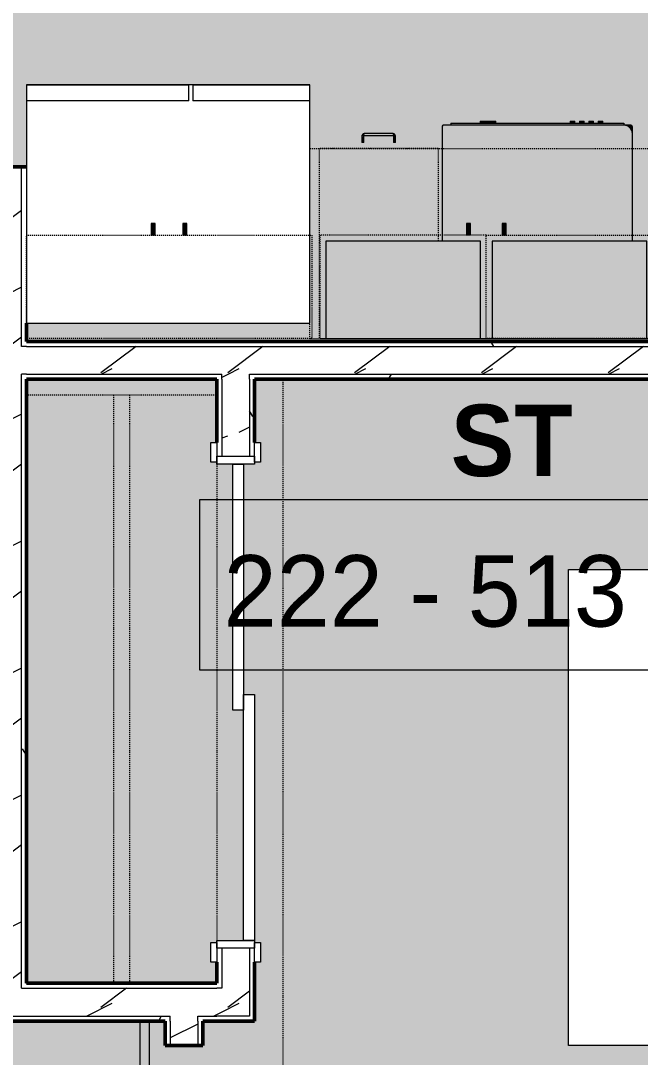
# Model space of a CAD drawing. Header units: inches. Extents: x -4218 to -1814, y 9706 to 12426.
# Drawn here: x -2665.7 to -2587.6, y 10561.3 to 10692 of the extents above; entities that cross this region are included whole.
import ezdxf

# ---------------------------------------------------------------- set-up
doc = ezdxf.new("R2010")
doc.units = ezdxf.units.IN
doc.header["$MEASUREMENT"] = 0
doc.linetypes.add('Dash', pattern=[0.25, 0.125, -0.125])
for name, color, linetype, lineweight in [('0-1', 7, 'Continuous', 5), ('0-2', 10, 'Continuous', 13), ('A-AREA-IDEN', 2, 'Continuous', 9), ('A-AREA-PATT-3', 7, 'Continuous', 9), ('A-DOOR-1', 7, 'Continuous', 9), ('A-DOOR-2', 50, 'Continuous', 20), ('A-DOOR-3', 135, 'Continuous', 13), ('A-DOOR-4', 10, 'Continuous', 13), ('A-DOOR-5', 250, 'Continuous', 50), ('A-DOOR-FRAM-1', 50, 'Continuous', 20), ('A-WALL-2', 250, 'Continuous', 50), ('A-WALL-3', 10, 'Continuous', 13), ('A-WALL-PATT-1', 7, 'Continuous', 9), ('A-WALL-PATT-2', 55, 'Continuous', 9), ('I-FURN-1', 7, 'Continuous', 9), ('I-FURN-HDLN-1', 7, 'Dash', 9), ('Q-CASE', 31, 'Continuous', 9), ('Q-CASE-1', 9, 'Continuous', 9), ('Q-CASE-3', 7, 'Continuous', 9), ('Q-CASE-4', 7, 'Dash', 9), ('Q-CASE-HDLN-1', 7, 'Dash', 9), ('Q-CASE-HDLN-2', 31, 'Continuous', 9), ('Q-SPCQ-1', 7, 'Continuous', 9), ('Q-SPCQ-2', 55, 'Continuous', 9)]:
    doc.layers.add(name, color=color, linetype=linetype, lineweight=lineweight)
doc.styles.add('Century Gothic', font='ufonts.com_century-gothic.ttf', dxfattribs={"height": 9})
doc.styles.add('Century Gothic_B', font='GOTHICB.TTF', dxfattribs={"height": 9})
pattern_1 = [(0, (0, 0), (30.72, 7.68), [1.267, -21.773, 1.267, -21.773, -122.88]), (0, (0, 0), (30.72, 7.68), [-46.08, 1.267, -44.813, 1.267, -21.773, -53.76]), (0, (0, 0), (30.72, 7.68), [-115.2, 1.267, -14.093, 1.267, -37.133]), (120, (11.52, 3.84), (-22.011075, 22.7643004), [1.267, -21.773, 1.267, -21.773, -122.88]), (120, (11.52, 3.84), (-22.011075, 22.7643004), [-46.08, 1.267, -44.813, 1.267, -21.773, -53.76]), (120, (11.52, 3.84), (-22.011075, 22.7643004), [-115.2, 1.267, -14.093, 1.267, -37.133]), (240, (15.36, 19.2), (-8.708925, -30.4443004), [1.267, -21.773, 1.267, -21.773, -122.88]), (240, (15.36, 19.2), (-8.708925, -30.4443004), [-46.08, 1.267, -44.813, 1.267, -21.773, -53.76]), (240, (15.36, 19.2), (-8.708925, -30.4443004), [-115.2, 1.267, -14.093, 1.267, -37.133])]
pattern_2 = [(216.87, (6.397, 15.994), (47.9809429, 31.9870857), [7.997, -71.971]), (206.565, (15.994, 11.196), (-15.993714, -15.9941327), [17.881, -17.881]), (198.435, (15.994, 3.199), (-31.9867405, -15.9938803), [10.115, -40.461])]

# ---------------------------------------------------------------- blocks, each defined once
blk = doc.blocks.new('FOLDING_SLIDING CLOSET - 60_ x 80_-1494136-FLOOR PLAN - 2ND FLOOR')
at = {"layer": 'A-DOOR-1'}
for p, q in [((-32.75, 3.25), (-30.25, 3.25)), ((-32.75, 2.5), (-32.75, 3.25)), ((-30.25, 3.25), (-30.25, 2.5)), ((30.25, 3.25), (32.75, 3.25)), ((30.25, 2.5), (30.25, 3.25)), ((32.75, 3.25), (32.75, 2.5)), ((-30.25, 2.5), (-32.75, 2.5)), ((32.75, 2.5), (30.25, 2.5)), ((-32.75, -2.25), (-30.25, -2.25)), ((-32.75, -3), (-32.75, -2.25)), ((-30.25, -2.25), (-30.25, -3)), ((30.25, -2.25), (32.75, -2.25)), ((30.25, -3), (30.25, -2.25)), ((32.75, -2.25), (32.75, -3)), ((-30.25, -3), (-32.75, -3)), ((32.75, -3), (30.25, -3))]:
    blk.add_line(p, q, dxfattribs=at)
at = {"layer": 'A-DOOR-2'}
for p, q in [((-1, 0.5), (30, 0.5)), ((-1, -0.88), (-1, 0.5)), ((30, 0.5), (30, -0.88)), ((-30, -0.88), (1, -0.88)), ((-30, -2.25), (-30, -0.88)), ((30, -0.88), (-1, -0.88)), ((1, -0.88), (1, -2.25)), ((1, -2.25), (-30, -2.25))]:
    blk.add_line(p, q, dxfattribs=at)
at = {"layer": 'A-DOOR-FRAM-1'}
for p, q in [((-31, 2.5), (-30, 2.5)), ((-31, -2.25), (-31, 2.5)), ((-30, 2.5), (-30, -2.25)), ((30, 2.5), (31, 2.5)), ((30, -2.25), (30, 2.5)), ((31, 2.5), (31, -2.25)), ((-30, -2.25), (-31, -2.25)), ((31, -2.25), (30, -2.25))]:
    blk.add_line(p, q, dxfattribs=at)
blk = doc.blocks.new('Refrigerator_-_Side-by-Side_6047 - 36_ X 30_-345559-FLOOR PLAN - 2ND FLOOR')
at = {"layer": 'Q-SPCQ-1'}
for p, q in [((17.87, 14.42), (-17.88, 14.42)), ((-17.88, 14.42), (-17.88, -15.58)), ((17.87, -15.58), (17.87, 14.42)), ((-17.88, -13.58), (-3.13, -13.58)), ((-17.88, -13.58), (-17.88, -15.58)), ((-3.13, -15.58), (-3.13, -13.58)), ((-2.63, -13.58), (17.87, -13.58)), ((-2.63, -13.58), (-2.63, -15.58)), ((17.87, -15.58), (17.87, -13.58)), ((-17.88, -15.58), (17.87, -15.58)), ((-3.13, -15.58), (-17.88, -15.58)), ((17.87, -15.58), (-2.63, -15.58))]:
    blk.add_line(p, q, dxfattribs=at)
blk = doc.blocks.new('OD_CW_Countertop - OD_CW_Countertop-V70-FLOOR PLAN - 2ND FLOOR')
at = {"layer": 'Q-CASE-HDLN-1'}
for p, q in [((0.74, 0), (99.78, 0)), ((0.74, -24), (0.74, -22)), ((113.84, -24), (0.74, -24))]:
    blk.add_line(p, q, dxfattribs=at)
blk = doc.blocks.new('Dishwasher_15404 - 34_ counter-V71-FLOOR PLAN - 2ND FLOOR')
at = {"layer": 'Q-SPCQ-2'}
h = blk.add_hatch(color=256, dxfattribs=at)
h.paths.add_polyline_path([(26.87, -22.93), (26.87, -0.15), (26.68, 0), (12.25, 0), (12.25, -4.83), (0, -4.83), (0, -6.33), (12.25, -6.33), (12.25, -24), (26.08, -23.96), (26.34, -23.86), (26.56, -23.69), (26.73, -23.46), (26.84, -23.21)], flags=0)
h.paths.add_polyline_path([(14.5, -3.09), (14.5, -3.58), (13, -3.58), (13, -3.09), (14, -3.09)], flags=0)
h.paths.add_polyline_path([(14.5, -7.58), (14.5, -8.07), (13, -8.07), (13, -7.58), (14, -7.58)], flags=0)
for points in [[(27.12, -22.26), (27.12, -1.09), (26.87, -1.09), (26.87, -22.91), (27.12, -22.91)], [(27.37, -5.32), (27.37, -4.82), (27.12, -4.86), (27.12, -5.81), (27.37, -5.81), (27.37, -5.38)], [(27.37, -6.06), (27.37, -5.81), (27.12, -5.81), (27.12, -6.79), (27.37, -6.76), (27.37, -6.3)], [(27.37, -16.74), (27.37, -16.15), (27.12, -16.15), (27.12, -16.74)], [(27.37, -17.92), (27.37, -17.33), (27.12, -17.33), (27.12, -17.92)], [(27.37, -18.51), (27.12, -18.51), (27.12, -19.1), (27.37, -19.1)], [(27.37, -19.69), (27.12, -19.69), (27.12, -20.28), (27.37, -20.28)], [(26.87, -23.46), (26.84, -23.21), (26.68, -23.53), (26.56, -23.69), (26.3, -23.87), (26.08, -23.96), (25.8, -24), (26.68, -24), (26.82, -23.94), (26.87, -23.71), (26.87, -23.69)]]:
    blk.add_hatch(color=256, dxfattribs=at).paths.add_polyline_path(points, flags=0)
at = {"layer": 'Q-SPCQ-1'}
for p, q in [((26.68, 0), (12.25, 0)), ((26.87, -22.93), (26.87, -0.2)), ((27.12, -1.09), (26.87, -1.09)), ((27.12, -1.09), (27.12, -22.91)), ((0, -4.83), (0, -6.33)), ((27.37, -4.82), (27.12, -4.82)), ((27.37, -4.82), (27.37, -5.81)), ((27.37, -5.81), (27.37, -6.79)), ((27.12, -6.79), (27.37, -6.79)), ((27.37, -16.15), (27.12, -16.15)), ((27.12, -16.74), (27.37, -16.74)), ((27.37, -16.15), (27.37, -16.74)), ((27.37, -17.33), (27.12, -17.33)), ((27.12, -17.92), (27.37, -17.92)), ((27.37, -17.33), (27.37, -17.92)), ((27.37, -18.51), (27.12, -18.51)), ((27.12, -19.1), (27.37, -19.1)), ((27.37, -18.51), (27.37, -19.1)), ((27.37, -19.69), (27.12, -19.69)), ((27.12, -20.28), (27.37, -20.28)), ((27.37, -19.69), (27.37, -20.28)), ((27.12, -22.91), (26.87, -22.91)), ((26.87, -23.8), (26.87, -22.93)), ((12.25, -24), (25.8, -24)), ((25.8, -24), (26.68, -24))]:
    blk.add_line(p, q, dxfattribs=at)
for centre, radius, start, end in [((26.68, -0.2), 0.197, 360, 90), ((26.68, -0.2), 0.197, 15, 90), ((25.8, -22.93), 1.07, 270, 0), ((26.68, -23.8), 0.197, 270, 0)]:
    blk.add_arc(centre, radius, start, end, dxfattribs=at)
blk = doc.blocks.new('Interior_barn_door_18732 - Interior_barn_door_18732-2490867-FLOOR PLAN - 2ND FLOOR')
at = {"layer": 'A-DOOR-3'}
for points in [[(-58.5, 5.82), (-58.5, 6), (-60, 6), (-60, 5.67), (-58.5, 5.67)], [(21, 5.55), (21, 5.57), (-60, 5.55), (-60, 4.95), (21, 4.95), (21, 5.49)], [(-22.23, 5.67), (-22.27, 6), (-23.73, 6), (-23.73, 5.67), (-22.27, 5.67)], [(21, 4.32), (21, 4.95), (-60, 4.95), (-60, 4.32), (17.94, 4.32)], [(-26, 4.32), (-52, 4.32), (-52, 4.07), (-26, 4.07)]]:
    blk.add_hatch(color=256, dxfattribs=at).paths.add_polyline_path(points, flags=0)
h = blk.add_hatch(color=256, dxfattribs=at)
h.paths.add_polyline_path([(-21, 4.32), (-26, 4.32), (-26, 4.07), (-21, 4.07)], flags=0)
h.paths.add_polyline_path([(-21, 5.57), (-21, 5.82), (-22.23, 5.82), (-22.27, 5.67), (-23.73, 5.71), (-23.73, 5.82), (-57, 5.82), (-57, 5.57), (-21.94, 5.57)], flags=0)
h.paths.add_polyline_path([(-52, 4.32), (-57, 4.32), (-57, 4.07), (-52, 4.07)], flags=0)
at = {"layer": 'A-DOOR-4'}
for p, q in [((-60, 6), (-58.5, 6)), ((-60, 6), (-60, 5.67)), ((-60, 5.67), (-58.5, 5.67)), ((21, 5.57), (-60, 5.57)), ((-60, 4.95), (-60, 5.57)), ((-58.5, 5.67), (-58.5, 6)), ((-23.73, 6), (-22.23, 6)), ((-23.73, 5.67), (-23.73, 6)), ((-23.73, 5.67), (-22.23, 5.67)), ((-22.23, 6), (-22.23, 5.67)), ((21, 5.57), (21, 4.95)), ((-60, 4.32), (-60, 4.95)), ((-60, 4.32), (21, 4.32)), ((-52, 4.07), (-26, 4.07)), ((21, 4.95), (21, 4.32))]:
    blk.add_line(p, q, dxfattribs=at)
at = {"layer": 'A-DOOR-5'}
for p, q in [((-57, 5.82), (-23.73, 5.82)), ((-57, 5.57), (-57, 5.82)), ((-22.23, 5.82), (-21, 5.82)), ((-21, 5.82), (-21, 5.57)), ((-57, 4.07), (-57, 4.32)), ((-52, 4.07), (-57, 4.07)), ((-52, 4.33), (-52, 4.07)), ((-26, 4.07), (-26, 4.32)), ((-21, 4.07), (-26, 4.07)), ((-21, 4.32), (-21, 4.07))]:
    blk.add_line(p, q, dxfattribs=at)
blk = doc.blocks.new('OD_CW_Closet - OD_CW_Closet-2472542-FLOOR PLAN - 2ND FLOOR')
at = {"layer": 'Q-CASE-HDLN-1'}
for p, q in [((0.74, -24), (0.74, 0)), ((0.74, 0), (6.74, 0)), ((9.24, 0), (69.74, 0)), ((72.24, 0), (74.9, 0)), ((74.9, 0), (74.9, -24)), ((0.74, -11), (74.9, -11)), ((0.74, -13), (74.9, -13)), ((74.9, -24), (0.74, -24))]:
    blk.add_line(p, q, dxfattribs=at)
blk = doc.blocks.new('Bed-Standard - Queen 60_ x 79_-1433484-FLOOR PLAN - 2ND FLOOR')
at = {"layer": 'I-FURN-1'}
for p, q in [((-19.31, 41.3), (40.69, 41.3)), ((-19.31, -37.7), (-19.31, 41.3)), ((40.69, 41.3), (40.69, -37.7)), ((40.69, -23.7), (-19.31, -17.13)), ((-16.31, -23.7), (37.69, -23.7)), ((-16.31, -35.7), (-16.31, -23.7)), ((37.69, -35.7), (37.69, -23.7)), ((-16.31, -35.7), (37.69, -35.7)), ((40.69, -37.7), (-19.31, -37.7))]:
    blk.add_line(p, q, dxfattribs=at)
at = {"layer": 'I-FURN-HDLN-1'}
for p, q in [((-55.31, 77.3), (64.69, 77.3)), ((-55.31, 46.9), (-55.31, 77.3))]:
    blk.add_line(p, q, dxfattribs=at)
blk = doc.blocks.new('Drawer_Base_Cabinet_3_drawer_12205 - 15_-V77-FLOOR PLAN - 2ND FLOOR')
at = {"layer": 'Q-CASE'}
for points in [[(-1.32, 25.5), (-1.38, 25.5), (-1.35, 24.75), (-1.14, 24.75), (-1.17, 25.5), (-1.29, 25.5)], [(-1.01, 25.81), (-1.29, 25.72), (-1.29, 25.5), (-1.23, 25.53), (-1.01, 25.75), (-1.01, 25.78)], [(2.14, 25.87), (-1.01, 25.84), (-1.01, 25.62), (2.49, 25.66), (2.49, 25.87), (2.43, 25.87)], [(2.49, 25.81), (2.52, 25.72), (2.74, 25.5), (2.8, 25.5), (2.74, 25.77), (2.65, 25.78)], [(2.8, 25.5), (2.62, 25.5), (2.65, 24.75), (2.86, 24.75), (2.83, 25.5)]]:
    blk.add_hatch(color=256, dxfattribs=at).paths.add_polyline_path(points, flags=0)
at = {"layer": 'Q-CASE-HDLN-1'}
for p, q in [((8.24, 24), (-6.76, 24)), ((-6.76, 24), (-6.76, 0)), ((8.24, 24), (8.24, 12.31)), ((8.24, 0), (-6.76, 0)), ((8.24, 0.06), (8.24, 0))]:
    blk.add_line(p, q, dxfattribs=at)
at = {"layer": 'Q-CASE-HDLN-2'}
for p, q in [((-1.39, 25.5), (-1.39, 24.75)), ((-1.39, 25.5), (-1.39, 24.75)), ((-1.39, 25.5), (-1.39, 24.75)), ((-1.14, 24.75), (-1.14, 25.5)), ((-1.14, 24.75), (-1.14, 25.5)), ((-1.14, 24.75), (-1.14, 25.5)), ((2.49, 25.87), (-1.01, 25.87)), ((-1.01, 25.62), (2.49, 25.62)), ((2.61, 25.5), (2.61, 24.75)), ((2.61, 25.5), (2.61, 24.75)), ((2.61, 25.5), (2.61, 24.75)), ((2.86, 24.75), (2.86, 25.5)), ((2.86, 24.75), (2.86, 25.5)), ((2.86, 24.75), (2.86, 25.5)), ((-1.39, 24.75), (-1.38, 24.75)), ((-1.38, 24.75), (-1.39, 24.75)), ((-1.39, 24.75), (-1.38, 24.75)), ((-1.38, 24.75), (-1.39, 24.75)), ((-1.39, 24.75), (-1.38, 24.75)), ((-1.14, 24.75), (-1.39, 24.75)), ((-1.14, 24.75), (-1.14, 24.75)), ((-1.14, 24.75), (-1.14, 24.75)), ((-1.14, 24.75), (-1.14, 24.75)), ((-1.14, 24.75), (-1.14, 24.75)), ((-1.14, 24.75), (-1.14, 24.75)), ((2.62, 24.75), (2.61, 24.75)), ((2.61, 24.75), (2.62, 24.75)), ((2.62, 24.75), (2.61, 24.75)), ((2.61, 24.75), (2.62, 24.75)), ((2.86, 24.75), (2.61, 24.75)), ((2.61, 24.75), (2.62, 24.75)), ((2.86, 24.75), (2.86, 24.75)), ((2.86, 24.75), (2.86, 24.75)), ((2.86, 24.75), (2.86, 24.75)), ((2.86, 24.75), (2.86, 24.75)), ((2.86, 24.75), (2.86, 24.75))]:
    blk.add_line(p, q, dxfattribs=at)
at = {"layer": 'Q-CASE-HDLN-2', "flags": 128}
for points in [[(-1.01, 25.87), (-1.03, 25.87), (-1.04, 25.87), (-1.06, 25.87), (-1.07, 25.87), (-1.09, 25.87), (-1.1, 25.86), (-1.12, 25.86), (-1.13, 25.86), (-1.14, 25.85), (-1.16, 25.85), (-1.17, 25.84), (-1.19, 25.83), (-1.2, 25.83), (-1.21, 25.82), (-1.22, 25.81), (-1.24, 25.8), (-1.25, 25.79), (-1.26, 25.78), (-1.27, 25.77), (-1.28, 25.76), (-1.29, 25.75), (-1.3, 25.74), (-1.31, 25.73), (-1.32, 25.72), (-1.33, 25.7), (-1.34, 25.69), (-1.34, 25.68), (-1.35, 25.66), (-1.36, 25.65), (-1.36, 25.64), (-1.37, 25.62), (-1.37, 25.61), (-1.38, 25.59), (-1.38, 25.58), (-1.38, 25.56), (-1.38, 25.55), (-1.39, 25.53), (-1.39, 25.52), (-1.39, 25.5), (-1.39, 25.5)], [(-1.29, 25.75), (-1.3, 25.74), (-1.31, 25.73), (-1.32, 25.72), (-1.33, 25.7), (-1.34, 25.69), (-1.34, 25.68), (-1.35, 25.66), (-1.36, 25.65), (-1.36, 25.64), (-1.37, 25.62), (-1.37, 25.61), (-1.38, 25.59), (-1.38, 25.58), (-1.38, 25.56), (-1.38, 25.55), (-1.39, 25.53), (-1.39, 25.52), (-1.39, 25.5), (-1.39, 25.5)], [(-1.29, 25.75), (-1.3, 25.74), (-1.31, 25.73), (-1.32, 25.72), (-1.33, 25.7), (-1.34, 25.69), (-1.34, 25.68), (-1.35, 25.66), (-1.36, 25.65), (-1.36, 25.64), (-1.37, 25.62), (-1.37, 25.61), (-1.38, 25.59), (-1.38, 25.58), (-1.38, 25.56), (-1.38, 25.55), (-1.39, 25.53), (-1.39, 25.52), (-1.39, 25.5), (-1.39, 25.5)], [(-1.01, 25.87), (-1.03, 25.87), (-1.04, 25.87), (-1.06, 25.87), (-1.07, 25.87), (-1.09, 25.87), (-1.1, 25.86), (-1.12, 25.86), (-1.13, 25.86), (-1.14, 25.85), (-1.16, 25.85), (-1.17, 25.84), (-1.19, 25.83), (-1.2, 25.83), (-1.21, 25.82), (-1.22, 25.81), (-1.24, 25.8), (-1.25, 25.79), (-1.26, 25.78), (-1.27, 25.77)], [(-1.01, 25.87), (-1.03, 25.87), (-1.04, 25.87), (-1.06, 25.87), (-1.07, 25.87), (-1.09, 25.87), (-1.1, 25.86), (-1.12, 25.86), (-1.13, 25.86), (-1.14, 25.85), (-1.16, 25.85), (-1.17, 25.84), (-1.19, 25.83), (-1.2, 25.83), (-1.21, 25.82), (-1.22, 25.81), (-1.24, 25.8), (-1.25, 25.79), (-1.26, 25.78), (-1.27, 25.77)], [(-1.14, 25.5), (-1.14, 25.5), (-1.14, 25.51), (-1.14, 25.51), (-1.14, 25.52), (-1.13, 25.52), (-1.13, 25.53), (-1.13, 25.53), (-1.13, 25.54), (-1.13, 25.54), (-1.13, 25.55), (-1.13, 25.55), (-1.12, 25.56), (-1.12, 25.56), (-1.12, 25.57), (-1.12, 25.57), (-1.11, 25.57), (-1.11, 25.58), (-1.11, 25.58), (-1.1, 25.59), (-1.1, 25.59), (-1.1, 25.59), (-1.09, 25.6), (-1.09, 25.6), (-1.08, 25.6), (-1.08, 25.61), (-1.08, 25.61), (-1.07, 25.61), (-1.07, 25.61), (-1.06, 25.61), (-1.06, 25.62), (-1.05, 25.62), (-1.05, 25.62), (-1.04, 25.62), (-1.04, 25.62), (-1.03, 25.62), (-1.03, 25.62), (-1.02, 25.62), (-1.02, 25.62), (-1.01, 25.62)], [(-1.14, 25.5), (-1.14, 25.5), (-1.14, 25.51), (-1.14, 25.51), (-1.14, 25.52), (-1.13, 25.52), (-1.13, 25.53), (-1.13, 25.53), (-1.13, 25.54), (-1.13, 25.54), (-1.13, 25.55), (-1.13, 25.55), (-1.12, 25.56), (-1.12, 25.56), (-1.12, 25.57), (-1.12, 25.57), (-1.11, 25.57), (-1.11, 25.58), (-1.11, 25.58), (-1.1, 25.59), (-1.1, 25.59), (-1.1, 25.59), (-1.09, 25.6), (-1.09, 25.6), (-1.08, 25.6), (-1.08, 25.61), (-1.08, 25.61), (-1.07, 25.61), (-1.07, 25.61), (-1.06, 25.61), (-1.06, 25.62), (-1.05, 25.62), (-1.05, 25.62), (-1.04, 25.62), (-1.04, 25.62), (-1.03, 25.62), (-1.03, 25.62), (-1.02, 25.62), (-1.02, 25.62), (-1.01, 25.62)], [(-1.14, 25.5), (-1.14, 25.5), (-1.14, 25.51), (-1.14, 25.51), (-1.14, 25.52), (-1.13, 25.52), (-1.13, 25.53), (-1.13, 25.53), (-1.13, 25.54), (-1.13, 25.54), (-1.13, 25.55), (-1.13, 25.55), (-1.12, 25.56), (-1.12, 25.56), (-1.12, 25.57), (-1.12, 25.57), (-1.11, 25.57), (-1.11, 25.58), (-1.11, 25.58), (-1.1, 25.59), (-1.1, 25.59), (-1.1, 25.59), (-1.09, 25.6), (-1.09, 25.6), (-1.08, 25.6), (-1.08, 25.61), (-1.08, 25.61), (-1.07, 25.61), (-1.07, 25.61), (-1.06, 25.61), (-1.06, 25.62), (-1.05, 25.62), (-1.05, 25.62), (-1.04, 25.62), (-1.04, 25.62), (-1.03, 25.62), (-1.03, 25.62), (-1.02, 25.62), (-1.02, 25.62), (-1.01, 25.62), (-1.01, 25.62)], [(2.74, 25.78), (2.73, 25.79), (2.71, 25.8), (2.7, 25.81), (2.69, 25.82), (2.68, 25.82), (2.66, 25.83), (2.65, 25.84), (2.64, 25.84), (2.62, 25.85), (2.61, 25.85), (2.6, 25.86), (2.58, 25.86), (2.57, 25.87), (2.55, 25.87), (2.54, 25.87), (2.52, 25.87), (2.51, 25.87), (2.49, 25.87), (2.49, 25.87)], [(2.74, 25.78), (2.73, 25.79), (2.71, 25.8), (2.7, 25.81), (2.69, 25.82), (2.68, 25.82), (2.66, 25.83), (2.65, 25.84), (2.64, 25.84), (2.62, 25.85), (2.61, 25.85), (2.6, 25.86), (2.58, 25.86), (2.57, 25.87), (2.55, 25.87), (2.54, 25.87), (2.52, 25.87), (2.51, 25.87), (2.49, 25.87), (2.49, 25.87)], [(2.86, 25.5), (2.86, 25.51), (2.86, 25.53), (2.86, 25.54), (2.86, 25.56), (2.86, 25.57), (2.85, 25.59), (2.85, 25.6), (2.84, 25.62), (2.84, 25.63), (2.83, 25.65), (2.83, 25.66), (2.82, 25.67), (2.81, 25.69), (2.81, 25.7), (2.8, 25.71), (2.79, 25.72), (2.78, 25.74), (2.77, 25.75), (2.76, 25.76), (2.75, 25.77), (2.74, 25.78), (2.73, 25.79), (2.71, 25.8), (2.7, 25.81), (2.69, 25.82), (2.68, 25.82), (2.66, 25.83), (2.65, 25.84), (2.64, 25.84), (2.62, 25.85), (2.61, 25.85), (2.6, 25.86), (2.58, 25.86), (2.57, 25.87), (2.55, 25.87), (2.54, 25.87), (2.52, 25.87), (2.51, 25.87), (2.49, 25.87), (2.49, 25.87)], [(2.49, 25.62), (2.49, 25.62), (2.5, 25.62), (2.5, 25.62), (2.51, 25.62), (2.51, 25.62), (2.52, 25.62), (2.52, 25.62), (2.53, 25.62), (2.53, 25.62), (2.54, 25.62), (2.54, 25.61), (2.55, 25.61), (2.55, 25.61), (2.55, 25.61), (2.56, 25.6), (2.56, 25.6), (2.57, 25.6), (2.57, 25.59), (2.57, 25.59), (2.58, 25.59), (2.58, 25.58), (2.58, 25.58), (2.59, 25.58), (2.59, 25.57), (2.59, 25.57), (2.6, 25.56), (2.6, 25.56), (2.6, 25.55), (2.6, 25.55), (2.6, 25.55), (2.61, 25.54), (2.61, 25.54), (2.61, 25.53), (2.61, 25.53), (2.61, 25.52), (2.61, 25.52), (2.61, 25.51), (2.61, 25.51), (2.61, 25.5), (2.61, 25.5)], [(2.49, 25.62), (2.49, 25.62), (2.5, 25.62), (2.5, 25.62), (2.51, 25.62), (2.51, 25.62), (2.52, 25.62), (2.52, 25.62), (2.53, 25.62), (2.53, 25.62), (2.54, 25.62), (2.54, 25.61), (2.55, 25.61), (2.55, 25.61), (2.55, 25.61), (2.56, 25.6), (2.56, 25.6), (2.57, 25.6), (2.57, 25.59), (2.57, 25.59), (2.58, 25.59), (2.58, 25.58), (2.58, 25.58), (2.59, 25.58), (2.59, 25.57), (2.59, 25.57), (2.6, 25.56), (2.6, 25.56), (2.6, 25.55), (2.6, 25.55), (2.6, 25.55), (2.61, 25.54), (2.61, 25.54), (2.61, 25.53), (2.61, 25.53), (2.61, 25.52), (2.61, 25.52), (2.61, 25.51), (2.61, 25.51), (2.61, 25.5), (2.61, 25.5)], [(2.49, 25.62), (2.49, 25.62), (2.5, 25.62), (2.5, 25.62), (2.51, 25.62), (2.51, 25.62), (2.52, 25.62), (2.52, 25.62), (2.53, 25.62), (2.53, 25.62), (2.54, 25.62), (2.54, 25.61), (2.55, 25.61), (2.55, 25.61), (2.55, 25.61), (2.56, 25.6), (2.56, 25.6), (2.57, 25.6), (2.57, 25.59), (2.57, 25.59), (2.58, 25.59), (2.58, 25.58), (2.58, 25.58), (2.59, 25.58), (2.59, 25.57), (2.59, 25.57), (2.6, 25.56), (2.6, 25.56), (2.6, 25.55), (2.6, 25.55), (2.6, 25.55), (2.61, 25.54), (2.61, 25.54), (2.61, 25.53), (2.61, 25.53), (2.61, 25.52), (2.61, 25.52), (2.61, 25.51), (2.61, 25.51), (2.61, 25.5), (2.61, 25.5)], [(2.86, 25.5), (2.86, 25.51), (2.86, 25.53), (2.86, 25.54), (2.86, 25.56), (2.86, 25.57), (2.85, 25.59), (2.85, 25.6), (2.84, 25.62), (2.84, 25.63), (2.83, 25.65), (2.83, 25.66), (2.82, 25.67), (2.81, 25.69), (2.81, 25.7), (2.8, 25.71), (2.79, 25.72), (2.78, 25.74), (2.77, 25.75), (2.76, 25.76)], [(2.86, 25.5), (2.86, 25.51), (2.86, 25.53), (2.86, 25.54), (2.86, 25.56), (2.86, 25.57), (2.85, 25.59), (2.85, 25.6), (2.84, 25.62), (2.84, 25.63), (2.83, 25.65), (2.83, 25.66), (2.82, 25.67), (2.81, 25.69), (2.81, 25.7), (2.8, 25.71), (2.79, 25.72), (2.78, 25.74), (2.77, 25.75), (2.76, 25.76)]]:
    blk.add_lwpolyline(points, dxfattribs=at)
blk = doc.blocks.new('300 Series Wall Hung Cabinet_302 - 18_ x 36_-2359323-FLOOR PLAN - 2ND FLOOR')
at = {"layer": 'Q-CASE-1'}
for points in [[(-1.76, 13.19), (-1.76, 14.69), (-2.25, 14.69), (-2.25, 13.19)], [(2.24, 13.19), (2.24, 14.69), (1.75, 14.69), (1.75, 13.19)]]:
    blk.add_hatch(color=256, dxfattribs=at).paths.add_polyline_path(points, flags=0)
at = {"layer": 'Q-CASE-3'}
for p, q in [((-1.76, 14.69), (-2.25, 14.69)), ((-2.25, 14.69), (-2.25, 13.19)), ((-1.76, 13.19), (-1.76, 14.69)), ((2.24, 14.69), (1.75, 14.69)), ((1.75, 14.69), (1.75, 13.19)), ((2.24, 13.19), (2.24, 14.69)), ((-1.76, 13.19), (-2.25, 13.19)), ((2.24, 13.19), (1.75, 13.19))]:
    blk.add_line(p, q, dxfattribs=at)
at = {"layer": 'Q-CASE-4'}
for p, q in [((-18, 0.19), (-18, 13.19)), ((-18, 13.19), (18, 13.19)), ((18, 13.19), (18, 0.19)), ((18, 0.19), (-18, 0.19))]:
    blk.add_line(p, q, dxfattribs=at)
blk = doc.blocks.new('300 Series Wall Hung Cabinet_301 - 21_-2351003-FLOOR PLAN - 2ND FLOOR')
at = {"layer": 'Q-CASE-1'}
for points in [[(-8.5, 13.19), (-8.01, 13.19), (-8.01, 14.69), (-8.5, 14.69)], [(-9.75, 0.19), (9.75, 0.19), (9.75, 12.44), (-9.75, 12.44), (-9.75, 8.39)]]:
    blk.add_hatch(color=256, dxfattribs=at).paths.add_polyline_path(points, flags=0)
at = {"layer": 'Q-CASE-3'}
for p, q in [((-8.01, 14.69), (-8.5, 14.69)), ((-8.5, 14.69), (-8.5, 13.19)), ((-8.01, 13.19), (-8.01, 14.69)), ((-8.01, 13.19), (-8.5, 13.19)), ((9.75, 12.44), (-9.75, 12.44)), ((-9.75, 12.44), (-9.75, 0.19)), ((9.75, 0.19), (9.75, 12.44)), ((-9.75, 0.19), (9.75, 0.19))]:
    blk.add_line(p, q, dxfattribs=at)
at = {"layer": 'Q-CASE-4'}
for p, q in [((-10.5, 0.19), (-10.5, 13.19)), ((-10.5, 13.19), (10.5, 13.19)), ((10.5, 13.19), (10.5, 0.19)), ((10.5, 0.19), (-10.5, 0.19))]:
    blk.add_line(p, q, dxfattribs=at)
blk = doc.blocks.new('300 Series Wall Hung Cabinet_301 - 21_-2351527-FLOOR PLAN - 2ND FLOOR')
at = {"layer": 'Q-CASE-1'}
for points in [[(9.75, -0.19), (-9.75, -0.19), (-9.75, -12.44), (9.75, -12.44), (9.75, -8.39)], [(-8.01, -13.19), (-8.5, -13.19), (-8.5, -14.69), (-8.01, -14.69)]]:
    blk.add_hatch(color=256, dxfattribs=at).paths.add_polyline_path(points, flags=0)
at = {"layer": 'Q-CASE-3'}
for p, q in [((9.75, -0.19), (-9.75, -0.19)), ((-9.75, -0.19), (-9.75, -12.44)), ((9.75, -12.44), (9.75, -0.19)), ((-9.75, -12.44), (9.75, -12.44)), ((-8.5, -13.19), (-8.01, -13.19)), ((-8.5, -13.19), (-8.5, -14.69)), ((-8.01, -14.69), (-8.01, -13.19)), ((-8.5, -14.69), (-8.01, -14.69))]:
    blk.add_line(p, q, dxfattribs=at)
at = {"layer": 'Q-CASE-4'}
for p, q in [((10.5, -0.19), (-10.5, -0.19)), ((-10.5, -0.19), (-10.5, -13.19)), ((10.5, -13.19), (10.5, -0.19)), ((-10.5, -13.19), (10.5, -13.19))]:
    blk.add_line(p, q, dxfattribs=at)
blk = doc.blocks.new('CTR - 1st Phase - Unit Layouts_rvt-1-FLOOR PLAN - 2ND FLOOR')
at = {"layer": 'A-WALL-PATT-1'}
h = blk.add_hatch(dxfattribs=at)
h.set_pattern_fill('FP_1', color=256, style=0, pattern_type=2)
h.set_pattern_definition(pattern_1)
h.paths.add_polyline_path([(-2665.6, 10570.65), (-2664.97, 10570.65), (-2664.97, 10647.42), (-2665.6, 10647.42), (-2665.6, 10590.97)], flags=0)
h.paths.add_polyline_path([(-2664.97, 10650.92), (-2664.97, 10673.56), (-2665.6, 10673.56), (-2665.6, 10650.92)], flags=0)
h = blk.add_hatch(dxfattribs=at)
h.set_pattern_fill('FP_1', color=256, style=0, pattern_type=2)
h.set_pattern_definition(pattern_1)
h.paths.add_polyline_path([(-2586.55, 10650.92), (-2516.12, 10650.92), (-2516.12, 10651.55), (-2664.97, 10651.55), (-2664.97, 10650.92), (-2586.72, 10650.92)], flags=0)
h = blk.add_hatch(dxfattribs=at)
h.set_pattern_fill('FP_1', color=256, style=0, pattern_type=2)
h.set_pattern_definition(pattern_1)
h.paths.add_polyline_path([(-2552.45, 10646.8), (-2516.12, 10646.8), (-2516.12, 10647.42), (-2636.83, 10647.42), (-2636.83, 10646.8), (-2553.55, 10646.8)], flags=0)
h.paths.add_polyline_path([(-2653.75, 10646.8), (-2640.33, 10646.8), (-2640.33, 10647.42), (-2664.97, 10647.42), (-2664.97, 10646.8)], flags=0)
h = blk.add_hatch(dxfattribs=at)
h.set_pattern_fill('FP_1', color=256, style=0, pattern_type=2)
h.set_pattern_definition(pattern_1)
h.paths.add_polyline_path([(-2636.2, 10565.9), (-2636.2, 10575.06), (-2636.83, 10575.06), (-2636.83, 10565.9)], flags=0)
h.paths.add_polyline_path([(-2636.83, 10637.06), (-2636.2, 10637.06), (-2636.2, 10646.8), (-2636.83, 10646.8), (-2636.83, 10638.81)], flags=0)
h = blk.add_hatch(dxfattribs=at)
h.set_pattern_fill('FP_1', color=256, style=0, pattern_type=2)
h.set_pattern_definition(pattern_1)
h.paths.add_polyline_path([(-2636.83, 10565.9), (-2636.87, 10566.52), (-2643.35, 10566.52), (-2643.35, 10565.9), (-2636.87, 10565.9)], flags=0)
h.paths.add_polyline_path([(-2669.1, 10565.9), (-2646.85, 10565.9), (-2646.85, 10566.52), (-2669.72, 10566.52), (-2669.72, 10565.9)], flags=0)
h = blk.add_hatch(dxfattribs=at)
h.set_pattern_fill('FP_1', color=256, style=0, pattern_type=2)
h.set_pattern_definition(pattern_1)
h.paths.add_polyline_path([(-2647.47, 10475.54), (-2646.85, 10475.54), (-2646.85, 10526.8), (-2647.47, 10526.8), (-2647.47, 10480.38)], flags=0)
h.paths.add_polyline_path([(-2646.85, 10562.8), (-2646.85, 10565.9), (-2647.47, 10565.9), (-2647.47, 10562.8)], flags=0)
at = {"layer": 'A-WALL-PATT-2'}
h = blk.add_hatch(dxfattribs=at)
h.set_pattern_fill('FP_2', color=256, style=0, pattern_type=2)
h.set_pattern_definition(pattern_2)
h.paths.add_polyline_path([(-2665.6, 10570.02), (-2665.6, 10570.02), (-2665.6, 10673.56), (-2669.1, 10673.56), (-2669.1, 10570.02)], flags=0)
h = blk.add_hatch(dxfattribs=at)
h.set_pattern_fill('FP_2', color=256, style=0, pattern_type=2)
h.set_pattern_definition(pattern_2)
h.paths.add_polyline_path([(-2586.55, 10647.42), (-2514.87, 10647.42), (-2514.87, 10650.92), (-2665.6, 10650.92), (-2665.6, 10647.42), (-2588.55, 10647.42)], flags=0)
h = blk.add_hatch(dxfattribs=at)
h.set_pattern_fill('FP_2', color=256, style=0, pattern_type=2)
h.set_pattern_definition(pattern_2)
h.paths.add_polyline_path([(-2636.83, 10566.52), (-2636.83, 10575.06), (-2640.33, 10575.06), (-2640.33, 10566.52), (-2636.87, 10566.52)], flags=0)
h.paths.add_polyline_path([(-2636.83, 10637.06), (-2636.83, 10647.42), (-2640.33, 10647.42), (-2640.33, 10637.06), (-2637.58, 10637.06)], flags=0)
h = blk.add_hatch(dxfattribs=at)
h.set_pattern_fill('FP_2', color=256, style=0, pattern_type=2)
h.set_pattern_definition(pattern_2)
h.paths.add_polyline_path([(-2640.33, 10566.52), (-2640.33, 10570.02), (-2669.1, 10570.02), (-2669.1, 10566.52), (-2640.95, 10566.52)], flags=0)
h = blk.add_hatch(dxfattribs=at)
h.set_pattern_fill('FP_2', color=256, style=0, pattern_type=2)
h.set_pattern_definition(pattern_2)
h.paths.add_polyline_path([(-2646.85, 10475.52), (-2643.35, 10475.52), (-2643.35, 10526.8), (-2646.85, 10526.8), (-2646.85, 10480.38)], flags=0)
h.paths.add_polyline_path([(-2646.85, 10562.8), (-2643.35, 10562.8), (-2643.35, 10566.52), (-2646.85, 10566.52), (-2646.85, 10565.9)], flags=0)
at = {"layer": 'A-WALL-2'}
for p, q in [((-2664.97, 10673.56), (-2669.72, 10673.56)), ((-2664.97, 10651.55), (-2664.97, 10653.86)), ((-2514.87, 10651.55), (-2664.97, 10651.55)), ((-2664.97, 10646.8), (-2640.95, 10646.8)), ((-2664.97, 10570.65), (-2664.97, 10646.8)), ((-2640.95, 10646.8), (-2640.95, 10638.81)), ((-2636.2, 10638.81), (-2636.2, 10646.8)), ((-2636.2, 10646.8), (-2514.87, 10646.8)), ((-2640.95, 10573.31), (-2640.95, 10570.65)), ((-2636.2, 10565.9), (-2636.2, 10573.31)), ((-2640.95, 10570.65), (-2664.97, 10570.65)), ((-2669.72, 10565.9), (-2647.47, 10565.9)), ((-2647.47, 10565.9), (-2647.47, 10562.8)), ((-2642.72, 10562.8), (-2642.72, 10565.9)), ((-2642.72, 10565.9), (-2640.95, 10565.9)), ((-2640.95, 10565.9), (-2636.83, 10565.9)), ((-2636.83, 10565.9), (-2636.2, 10565.9)), ((-2647.47, 10562.8), (-2642.72, 10562.8))]:
    blk.add_line(p, q, dxfattribs=at)
at = {"layer": 'A-WALL-3'}
for p, q in [((-2665.6, 10650.92), (-2665.6, 10673.56)), ((-2664.97, 10650.92), (-2665.6, 10650.92)), ((-2664.97, 10650.92), (-2514.87, 10650.92)), ((-2664.97, 10647.42), (-2665.6, 10647.42)), ((-2665.6, 10570.65), (-2665.6, 10647.42)), ((-2664.97, 10647.42), (-2640.33, 10647.42)), ((-2640.33, 10646.8), (-2640.33, 10647.42)), ((-2636.83, 10646.8), (-2636.83, 10647.42)), ((-2636.83, 10647.42), (-2514.87, 10647.42)), ((-2640.33, 10646.8), (-2640.33, 10637.06)), ((-2636.83, 10646.8), (-2636.83, 10637.06)), ((-2640.33, 10575.06), (-2640.33, 10570.02)), ((-2636.83, 10575.06), (-2636.83, 10566.52)), ((-2665.6, 10570.02), (-2665.6, 10570.65)), ((-2665.6, 10570.02), (-2640.95, 10570.02)), ((-2640.33, 10570.02), (-2640.95, 10570.02)), ((-2669.1, 10566.52), (-2646.85, 10566.52)), ((-2646.85, 10565.9), (-2646.85, 10566.52)), ((-2643.35, 10565.9), (-2643.35, 10566.52)), ((-2643.35, 10566.52), (-2640.95, 10566.52)), ((-2640.33, 10566.52), (-2640.95, 10566.52)), ((-2636.83, 10566.52), (-2640.33, 10566.52)), ((-2646.85, 10565.9), (-2646.85, 10562.8)), ((-2643.35, 10565.9), (-2643.35, 10562.8))]:
    blk.add_line(p, q, dxfattribs=at)
at = {"layer": '0-2'}
for name, p, rotation in [('Refrigerator_-_Side-by-Side_6047 - 36_ X 30_-345559-FLOOR PLAN - 2ND FLOOR', (-2647.1, 10668.28), 180), ('Dishwasher_15404 - 34_ counter-V71-FLOOR PLAN - 2ND FLOOR', (-2612.55, 10651.92), 89.99999999992382), ('300 Series Wall Hung Cabinet_301 - 21_-2351527-FLOOR PLAN - 2ND FLOOR', (-2617.47, 10651.73), 180), ('Bed-Standard - Queen 60_ x 79_-1433484-FLOOR PLAN - 2ND FLOOR', (-2555.3, 10582.11), 89.9999999999422), ('OD_CW_Closet - OD_CW_Closet-2472542-FLOOR PLAN - 2ND FLOOR', (-2640.97, 10645.54), 269.9999999999741), ('FOLDING_SLIDING CLOSET - 60_ x 80_-1494136-FLOOR PLAN - 2ND FLOOR', (-2638.45, 10606.06), 89.99999999993383), ('Interior_barn_door_18732 - Interior_barn_door_18732-2490867-FLOOR PLAN - 2ND FLOOR', (-2645.1, 10544.8), 89.99999999995511)]:
    blk.add_blockref(name, p, dxfattribs=dict(at, rotation=rotation))
for name, p in [('Drawer_Base_Cabinet_3_drawer_12205 - 15_-V77-FLOOR PLAN - 2ND FLOOR', (-2621.29, 10651.86)), ('OD_CW_Countertop - OD_CW_Countertop-V70-FLOOR PLAN - 2ND FLOOR', (-2629.96, 10675.86)), ('300 Series Wall Hung Cabinet_302 - 18_ x 36_-2359323-FLOOR PLAN - 2ND FLOOR', (-2646.97, 10651.73)), ('300 Series Wall Hung Cabinet_301 - 21_-2351003-FLOOR PLAN - 2ND FLOOR', (-2596.47, 10651.73))]:
    blk.add_blockref(name, p, dxfattribs=at)

msp = doc.modelspace()

# ---------------------------------------------------------------- hatches: boundary and pattern name
at = {"layer": 'A-AREA-PATT-3'}
h = msp.add_hatch(color=256, dxfattribs=at)
h.paths.add_polyline_path([(-2530.54494, 10458.7894), (-2516.12374, 10458.7894), (-2516.12374, 10481.2957), (-2552.12374, 10481.2957), (-2552.12374, 10486.0457), (-2516.12374, 10486.0457), (-2516.12374, 10522.0457), (-2602.2006, 10522.0457), (-2602.2006, 10522.9207), (-2566.2006, 10522.9207), (-2566.2006, 10525.9207), (-2602.2006, 10525.9207), (-2602.2006, 10526.7957), (-2516.12374, 10526.7957), (-2516.12374, 10646.7957), (-2636.2006, 10646.7957), (-2636.2006, 10638.80673), (-2635.4506, 10638.80673), (-2635.4506, 10636.30673), (-2636.2006, 10636.30673), (-2636.2006, 10636.05673), (-2637.5756, 10636.05673), (-2637.5756, 10607.05673), (-2636.2006, 10607.05673), (-2636.2006, 10575.80673), (-2635.4506, 10575.80673), (-2635.4506, 10573.30673), (-2636.2006, 10573.30673), (-2636.2006, 10565.89756), (-2642.72374, 10565.89756), (-2642.72374, 10562.7957), (-2647.47374, 10562.7957), (-2647.47374, 10565.89756), (-2669.72374, 10565.89756), (-2669.72374, 10673.55673), (-2664.97374, 10673.55673), (-2664.97374, 10683.8582), (-2629.22374, 10683.8582), (-2629.22374, 10653.8582), (-2664.97374, 10653.8582), (-2664.97374, 10651.5457), (-2516.12374, 10651.5457), (-2516.12374, 10651.9207), (-2541.12374, 10651.9207), (-2541.12374, 10664.9207), (-2539.17102, 10666.87341), (-2540.23116, 10667.93354), (-2539.87845, 10668.2716), (-2538.82564, 10667.21879), (-2529.12374, 10676.9207), (-2516.12374, 10676.9207), (-2516.12374, 10677.6707), (-2528.37374, 10677.6707), (-2528.37374, 10691.1707), (-2516.12374, 10691.1707), (-2516.12374, 10691.9207), (-2530.61193, 10691.9207), (-2530.61193, 10692.3582), (-2530.73004, 10692.3582), (-2530.73004, 10691.9207), (-2531.72308, 10691.9207), (-2531.72308, 10692.3582), (-2539.49874, 10692.3582), (-2539.49874, 10722.3582), (-2516.12374, 10722.3582), (-2516.12374, 10722.73664), (-2528.37374, 10722.73664), (-2528.37374, 10742.23664), (-2516.12374, 10742.23664), (-2516.12374, 10743.73664), (-2528.37374, 10743.73664), (-2528.37374, 10763.23664), (-2516.12374, 10763.23664), (-2516.12374, 10764.73664), (-2528.37374, 10764.73664), (-2528.37374, 10784.23664), (-2516.12374, 10784.23664), (-2516.12374, 10785.73664), (-2528.37374, 10785.73664), (-2528.37374, 10805.23664), (-2516.12374, 10805.23664), (-2516.12374, 10805.8269), (-2547.62514, 10805.8269), (-2547.62514, 10811.2019), (-2542.87514, 10811.2019), (-2542.87514, 10810.5769), (-2516.12374, 10810.5769), (-2516.12374, 10842.5144), (-2542.87514, 10842.5144), (-2542.87514, 10841.2019), (-2547.62514, 10841.2019), (-2547.62514, 10842.5144), (-2671.44796, 10842.5144), (-2671.44796, 10809.6468), (-2677.49551, 10809.6468), (-2677.49551, 10814.3968), (-2676.19796, 10814.3968), (-2676.19796, 10842.5144), (-2681.58624, 10842.5144), (-2681.58624, 10820.2019), (-2709.46124, 10820.2019), (-2709.46124, 10842.5144), (-2711.72374, 10842.5144), (-2711.72374, 10814.3968), (-2707.49551, 10814.3968), (-2707.49551, 10809.6468), (-2711.72374, 10809.6468), (-2711.72374, 10476.7894), (-2708.72374, 10476.7894), (-2708.72374, 10474.8519), (-2708.09874, 10474.8519), (-2708.09874, 10472.7894), (-2673.34874, 10472.7894), (-2673.34874, 10474.8519), (-2672.72374, 10474.8519), (-2672.72374, 10476.7894), (-2647.47374, 10476.7894), (-2647.47374, 10526.7957), (-2636.2006, 10526.7957), (-2636.2006, 10522.0457), (-2642.72374, 10522.0457), (-2642.72374, 10458.7894), (-2583.57105, 10458.7894), (-2583.57105, 10466.51103), (-2583.44408, 10467.47544), (-2583.07183, 10468.37414), (-2582.47967, 10469.14586), (-2581.70794, 10469.73803), (-2580.80925, 10470.11028), (-2579.84483, 10470.23725), (-2578.45649, 10470.23725), (-2578.80421, 10473.26103), (-2579.99596, 10474.26103), (-2580.56273, 10475.26103), (-2580.83067, 10476.26103), (-2581.00767, 10477.26483), (-2581.09483, 10478.26103), (-2580.92052, 10480.25342), (-2580.38258, 10482.26103), (-2579.65464, 10484.26103), (-2578.72202, 10486.26103), (-2577.33459, 10488.26103), (-2576.33459, 10489.26103), (-2575.46857, 10489.76103), (-2574.09483, 10490.26103), (-2573.09483, 10490.26103), (-2571.72109, 10489.76103), (-2570.85506, 10489.26103), (-2569.85506, 10488.26103), (-2568.46763, 10486.26103), (-2567.53502, 10484.26103), (-2566.80708, 10482.26103), (-2566.26914, 10480.25342), (-2566.09483, 10478.26103), (-2566.26914, 10476.77055), (-2566.35898, 10476.26103), (-2566.62693, 10475.26103), (-2567.1937, 10474.26103), (-2568.38545, 10473.26103), (-2568.73317, 10470.23725), (-2567.34483, 10470.23725), (-2566.38041, 10470.11028), (-2565.48172, 10469.73803), (-2564.70999, 10469.14586), (-2564.11783, 10468.37414), (-2563.74557, 10467.47544), (-2563.61861, 10466.51103), (-2563.61861, 10458.7894), (-2531.16994, 10458.7894)], flags=0)
h.paths.add_polyline_path([(-2554.85842, 10460.2957), (-2555.32166, 10460.2957), (-2555.32166, 10484.2957), (-2555.57166, 10484.2957), (-2555.57166, 10485.52967), (-2555.74874, 10485.52967), (-2555.74874, 10487.02967), (-2555.57166, 10487.02967), (-2555.57166, 10502.2957), (-2555.32166, 10502.2957), (-2555.30037, 10505.2957), (-2554.07166, 10505.2957), (-2554.07166, 10502.2957), (-2553.82166, 10502.2957), (-2553.82166, 10484.2957), (-2554.07166, 10484.2957), (-2554.09296, 10460.2957), (-2554.69666, 10460.2957)], flags=0)
h.paths.add_polyline_path([(-2551.49874, 10461.48481), (-2552.12374, 10461.48481), (-2552.12374, 10463.2957), (-2547.37374, 10463.2957), (-2547.37374, 10461.48481), (-2547.99874, 10461.48481)], flags=0)
h.paths.add_polyline_path([(-2623.69539, 10461.65981), (-2624.51626, 10461.65981), (-2625.1633, 10461.74499), (-2625.76626, 10461.99474), (-2626.28402, 10462.39204), (-2626.68132, 10462.90981), (-2626.93107, 10463.51276), (-2627.01626, 10464.15981), (-2627.01626, 10475.66177), (-2626.9031, 10476.52128), (-2626.57134, 10477.32221), (-2626.0436, 10478.00998), (-2625.35582, 10478.53773), (-2624.51626, 10478.87457), (-2623.69539, 10478.98264), (-2610.83122, 10478.98264), (-2609.83122, 10478.82439), (-2609.08122, 10478.51373), (-2608.35634, 10477.95751), (-2607.80013, 10477.23264), (-2607.45048, 10476.38851), (-2607.33122, 10475.48264), (-2607.33122, 10464.15981), (-2607.4164, 10463.51276), (-2607.66615, 10462.90981), (-2608.06345, 10462.39204), (-2608.58122, 10461.99474), (-2609.18417, 10461.74499), (-2609.83122, 10461.65981), (-2619.98153, 10461.65981)], flags=0)
h.paths.add_polyline_path([(-2708.72374, 10476.7894), (-2708.72374, 10512.7894), (-2706.97374, 10512.7894), (-2706.97374, 10476.7894), (-2708.09874, 10476.7894)], flags=0)
h.paths.add_polyline_path([(-2649.42166, 10484.7957), (-2650.67166, 10484.7957), (-2650.67166, 10487.7957), (-2650.92166, 10487.7957), (-2650.92166, 10521.06172), (-2651.09874, 10521.06172), (-2651.09874, 10522.56172), (-2650.92166, 10522.56172), (-2650.92166, 10523.7957), (-2650.67166, 10523.7957), (-2650.65037, 10565.7957), (-2649.42166, 10565.7957), (-2649.42166, 10523.7957), (-2649.17166, 10523.7957), (-2649.17166, 10487.7957), (-2649.42166, 10487.7957), (-2649.42166, 10487.63443)], flags=0)
h.paths.add_polyline_path([(-2650.92166, 10484.7957), (-2651.09874, 10484.7957), (-2651.09874, 10486.2957), (-2650.77314, 10486.2957), (-2650.77314, 10484.7957)], flags=0)
h.paths.add_polyline_path([(-2555.42314, 10503.7957), (-2555.74874, 10503.7957), (-2555.74874, 10505.2957), (-2555.42314, 10505.2957)], flags=0)
h.paths.add_polyline_path([(-2535.59848, 10541.86386), (-2535.59848, 10559.86386), (-2517.59848, 10559.86386), (-2517.59848, 10541.86386), (-2518.67978, 10541.86386)], flags=0)
h.paths.add_polyline_path([(-2518.67978, 10562.7957), (-2596.59848, 10562.7957), (-2596.59848, 10622.7957), (-2517.59848, 10622.7957), (-2517.59848, 10562.7957)], flags=0)
h.paths.add_polyline_path([(-2653.74878, 10570.64756), (-2640.9506, 10570.64756), (-2640.9506, 10573.30673), (-2641.7006, 10573.30673), (-2641.7006, 10575.80673), (-2640.9506, 10575.80673), (-2640.9506, 10576.05673), (-2637.5756, 10576.05673), (-2637.5756, 10605.05673), (-2638.9506, 10605.05673), (-2638.9506, 10636.05673), (-2640.9506, 10636.05673), (-2640.9506, 10636.30673), (-2641.7006, 10636.30673), (-2641.7006, 10638.80673), (-2640.9506, 10638.80673), (-2640.9506, 10646.7957), (-2664.97374, 10646.7957), (-2664.97374, 10570.64756), (-2664.5084, 10570.64756)], flags=0)
h.paths.add_polyline_path([(-2518.67978, 10625.7957), (-2535.59848, 10625.7957), (-2535.59848, 10643.7957), (-2517.59848, 10643.7957), (-2517.59848, 10625.7957)], flags=0)
h.paths.add_polyline_path([(-2585.80174, 10651.8582), (-2586.55174, 10651.8582), (-2586.55174, 10675.8582), (-2585.80174, 10675.8582), (-2585.80174, 10676.3582), (-2571.92674, 10676.3582), (-2571.92674, 10676.8582), (-2571.42674, 10676.8582), (-2571.42674, 10676.3582), (-2570.42674, 10676.3582), (-2570.42674, 10675.8582), (-2569.67674, 10675.8582), (-2569.67674, 10676.3582), (-2568.67674, 10676.3582), (-2568.67674, 10676.8582), (-2568.17674, 10676.8582), (-2568.17674, 10676.3582), (-2554.30174, 10676.3582), (-2554.30174, 10675.8582), (-2553.55174, 10675.8582), (-2553.55174, 10651.8582), (-2582.78469, 10651.8582)], flags=0)
h.paths.add_polyline_path([(-2542.87374, 10651.9207), (-2553.37374, 10651.9207), (-2553.37374, 10664.1707), (-2550.30174, 10664.1707), (-2550.30174, 10675.8582), (-2550.92674, 10675.8582), (-2550.92674, 10676.40127), (-2550.71036, 10676.45052), (-2550.54451, 10676.52357), (-2550.26222, 10676.56118), (-2550.17674, 10676.6082), (-2548.17248, 10676.6082), (-2548.14013, 10677.3582), (-2548.11424, 10677.3582), (-2548.0669, 10677.62336), (-2547.80174, 10677.69658), (-2547.80174, 10677.7332), (-2544.30174, 10677.69658), (-2544.30174, 10677.6707), (-2544.03387, 10677.6082), (-2543.96335, 10677.3582), (-2543.931, 10677.3582), (-2543.931, 10676.6082), (-2542.05174, 10676.6082), (-2541.87246, 10676.53436), (-2541.59671, 10676.49689), (-2541.4127, 10676.41374), (-2541.30174, 10676.3582), (-2541.30174, 10675.8582), (-2541.80174, 10675.8582), (-2541.80174, 10653.8582), (-2542.87374, 10653.8582), (-2542.87374, 10652.6707)], flags=0)
h.paths.add_polyline_path([(-2619.98153, 10651.9207), (-2627.22374, 10651.9207), (-2627.22374, 10664.1707), (-2612.55174, 10664.1707), (-2612.55174, 10678.59885), (-2612.35489, 10678.7957), (-2611.45879, 10678.7957), (-2611.45879, 10679.0457), (-2607.7277, 10679.0457), (-2607.69416, 10679.2957), (-2605.75919, 10679.2957), (-2605.75919, 10679.0457), (-2596.4017, 10679.0457), (-2596.4017, 10679.2957), (-2595.81115, 10679.2957), (-2595.81115, 10679.0457), (-2595.2206, 10679.0457), (-2595.2206, 10679.2957), (-2594.63005, 10679.2957), (-2594.63005, 10679.0457), (-2594.0395, 10679.0457), (-2594.0395, 10679.2957), (-2593.44895, 10679.2957), (-2593.44895, 10679.0457), (-2592.8584, 10679.0457), (-2592.8584, 10679.2957), (-2592.26784, 10679.2957), (-2592.26784, 10679.0457), (-2589.64467, 10679.0457), (-2589.62359, 10678.7957), (-2588.69534, 10678.77364), (-2588.60939, 10678.73804), (-2588.55174, 10678.59885), (-2588.55174, 10664.1707), (-2586.72374, 10664.1707), (-2586.72374, 10651.9207), (-2612.55172, 10651.9207)], flags=0)
h.paths.add_polyline_path([(-2551.63529, 10664.9207), (-2552.12374, 10664.9207), (-2552.12374, 10666.41995), (-2551.63529, 10666.41995), (-2551.63529, 10665.92115)], flags=0)
h.paths.add_polyline_path([(-2547.931, 10676.6082), (-2544.17248, 10676.6082), (-2544.14013, 10677.3582), (-2544.11424, 10677.39283), (-2544.30174, 10677.5457), (-2544.30174, 10677.4832), (-2547.80174, 10677.51981), (-2547.83637, 10677.5457), (-2547.98924, 10677.3582), (-2547.931, 10677.3582)], flags=0)
h.paths.add_polyline_path([(-2622.67248, 10676.6082), (-2622.64013, 10677.3582), (-2622.61424, 10677.3582), (-2622.5669, 10677.62336), (-2622.30174, 10677.69658), (-2622.30174, 10677.7332), (-2618.80174, 10677.69658), (-2618.80174, 10677.6707), (-2618.53387, 10677.6082), (-2618.46335, 10677.3582), (-2618.431, 10677.3582), (-2618.46335, 10676.6082), (-2618.67248, 10676.6082), (-2618.64013, 10677.3582), (-2618.61424, 10677.39283), (-2618.80174, 10677.5457), (-2618.80174, 10677.4832), (-2622.30174, 10677.51981), (-2622.33637, 10677.5457), (-2622.48924, 10677.3582), (-2622.431, 10677.3582), (-2622.46335, 10676.6082), (-2622.65999, 10676.6082)], flags=0)
h.paths.add_polyline_path([(-2530.12419, 10689.43225), (-2530.62299, 10689.43225), (-2530.62299, 10689.9207), (-2529.12374, 10689.9207), (-2529.12374, 10689.43225)], flags=0)
h.paths.add_polyline_path([(-2639.59874, 10718.2642), (-2639.59874, 10724.2642), (-2640.59874, 10724.2642), (-2640.59874, 10796.2642), (-2639.59874, 10796.2642), (-2639.59874, 10802.2642), (-2604.59874, 10802.2642), (-2604.59874, 10718.2642), (-2612.09874, 10718.2642)], flags=0)
h.paths.add_polyline_path([(-2694.59874, 10727.77447), (-2710.72374, 10727.77447), (-2710.72374, 10799.77447), (-2694.59874, 10799.77447), (-2694.59874, 10781.77447), (-2698.59874, 10781.77447), (-2698.59874, 10745.77447), (-2694.59874, 10745.77447), (-2694.59874, 10728.21197)], flags=0)
h.paths.add_polyline_path([(-2541.62374, 10733.00762), (-2541.62374, 10733.06586), (-2541.89161, 10733.12836), (-2541.96213, 10733.37836), (-2541.99874, 10733.37836), (-2541.96213, 10736.87836), (-2541.93624, 10736.87836), (-2541.84374, 10737.15159), (-2541.62374, 10737.21675), (-2541.62374, 10737.2491), (-2540.87374, 10737.21675), (-2540.87374, 10737.00762), (-2541.62374, 10737.03997), (-2541.653, 10737.09474), (-2541.78535, 10736.87836), (-2541.74874, 10736.87836), (-2541.78535, 10733.37836), (-2541.84112, 10733.34996), (-2541.62374, 10733.21675), (-2541.62374, 10733.2491), (-2540.87374, 10733.21675), (-2540.87374, 10733.00762), (-2541.29748, 10733.00762)], flags=0)
h.paths.add_polyline_path([(-2685.59874, 10733.2642), (-2685.59874, 10793.2642), (-2655.59874, 10793.2642), (-2655.59874, 10733.2642)], flags=0)
h.paths.add_polyline_path([(-2530.62299, 10740.4982), (-2530.62299, 10740.98664), (-2529.12374, 10740.98664), (-2529.12374, 10740.4982), (-2530.12419, 10740.4982)], flags=0)
h.paths.add_polyline_path([(-2530.12419, 10744.98664), (-2530.62299, 10744.98664), (-2530.62299, 10745.47509), (-2529.12374, 10745.47509), (-2529.12374, 10744.98664)], flags=0)
h.paths.add_polyline_path([(-2541.62374, 10755.50762), (-2541.62374, 10755.56586), (-2541.89161, 10755.62836), (-2541.96213, 10755.87836), (-2541.99874, 10755.87836), (-2541.96213, 10759.37836), (-2541.93624, 10759.37836), (-2541.84374, 10759.65159), (-2541.62374, 10759.71675), (-2541.62374, 10759.7491), (-2540.87374, 10759.71675), (-2540.87374, 10759.50762), (-2541.62374, 10759.53997), (-2541.653, 10759.59474), (-2541.78535, 10759.37836), (-2541.74874, 10759.37836), (-2541.78535, 10755.87836), (-2541.84112, 10755.84996), (-2541.62374, 10755.71675), (-2541.62374, 10755.7491), (-2540.87374, 10755.71675), (-2540.87374, 10755.50762), (-2541.29748, 10755.50762)], flags=0)
h.paths.add_polyline_path([(-2541.29748, 10776.50762), (-2541.62374, 10776.53997), (-2541.62374, 10776.56586), (-2541.8889, 10776.61319), (-2541.96213, 10776.87836), (-2541.99874, 10776.87836), (-2541.96213, 10780.37836), (-2541.93624, 10780.37836), (-2541.87374, 10780.64623), (-2541.62374, 10780.71675), (-2541.62374, 10780.7491), (-2540.87374, 10780.71675), (-2540.87374, 10780.50762), (-2541.62374, 10780.53997), (-2541.65837, 10780.56586), (-2541.81124, 10780.37836), (-2541.74874, 10780.37836), (-2541.78535, 10776.87836), (-2541.81124, 10776.84373), (-2541.62374, 10776.69086), (-2541.62374, 10776.7491), (-2540.87374, 10776.71675), (-2540.87374, 10776.50762)], flags=0)
h.paths.add_polyline_path([(-2529.12374, 10782.4982), (-2530.62299, 10782.4982), (-2530.62299, 10782.98664), (-2529.12374, 10782.98664)], flags=0)
h.paths.add_polyline_path([(-2530.62299, 10786.98664), (-2530.62299, 10787.47509), (-2529.12374, 10787.47509), (-2529.12374, 10786.98664), (-2530.12419, 10786.98664)], flags=0)
h.paths.add_polyline_path([(-2541.62374, 10796.00762), (-2541.62374, 10796.06586), (-2541.8889, 10796.11319), (-2541.96213, 10796.37836), (-2541.99874, 10796.37836), (-2541.96213, 10799.87836), (-2541.93624, 10799.87836), (-2541.87374, 10800.14623), (-2541.62374, 10800.21675), (-2541.62374, 10800.2491), (-2540.87374, 10800.21675), (-2540.87374, 10800.00762), (-2541.62374, 10800.03997), (-2541.65837, 10800.06586), (-2541.81124, 10799.87836), (-2541.74874, 10799.87836), (-2541.78535, 10796.37836), (-2541.81124, 10796.34373), (-2541.62374, 10796.19086), (-2541.62374, 10796.2491), (-2540.87374, 10796.21675), (-2540.87374, 10796.00762), (-2541.57111, 10796.00762)], flags=0)
h.paths.add_polyline_path([(-2524.81759, 10814.2019), (-2543.71264, 10814.2019), (-2543.71264, 10839.2019), (-2517.71264, 10839.2019), (-2517.71264, 10814.2019), (-2524.21264, 10814.2019)], flags=0)

# ---------------------------------------------------------------- linework, layer by layer
at = {"layer": 'A-AREA-IDEN', "flags": 128}
msp.add_lwpolyline([(-2643.0919, 10631.60346), (-2567.58639, 10631.60346), (-2567.58639, 10610.1074), (-2643.0919, 10610.1074)], close=True, dxfattribs=at)

# ---------------------------------------------------------------- block references
at = {"layer": '0-1'}
msp.add_blockref('CTR - 1st Phase - Unit Layouts_rvt-1-FLOOR PLAN - 2ND FLOOR', (0, 0), dxfattribs=at)

# ---------------------------------------------------------------- texts
at = {"layer": 'A-AREA-IDEN', "char_height": 9, "attachment_point": 1}
for s, insert, width, style in [('ST', (-2611.46198, 10643.57161), 14.544, 'Century Gothic_B'), ('222 - 513 SF', (-2640.0919, 10624.60346), 83.931, 'Century Gothic')]:
    msp.add_mtext(s, dxfattribs=dict(at, insert=insert, width=width, style=style))

doc.saveas('drawing.dxf')
